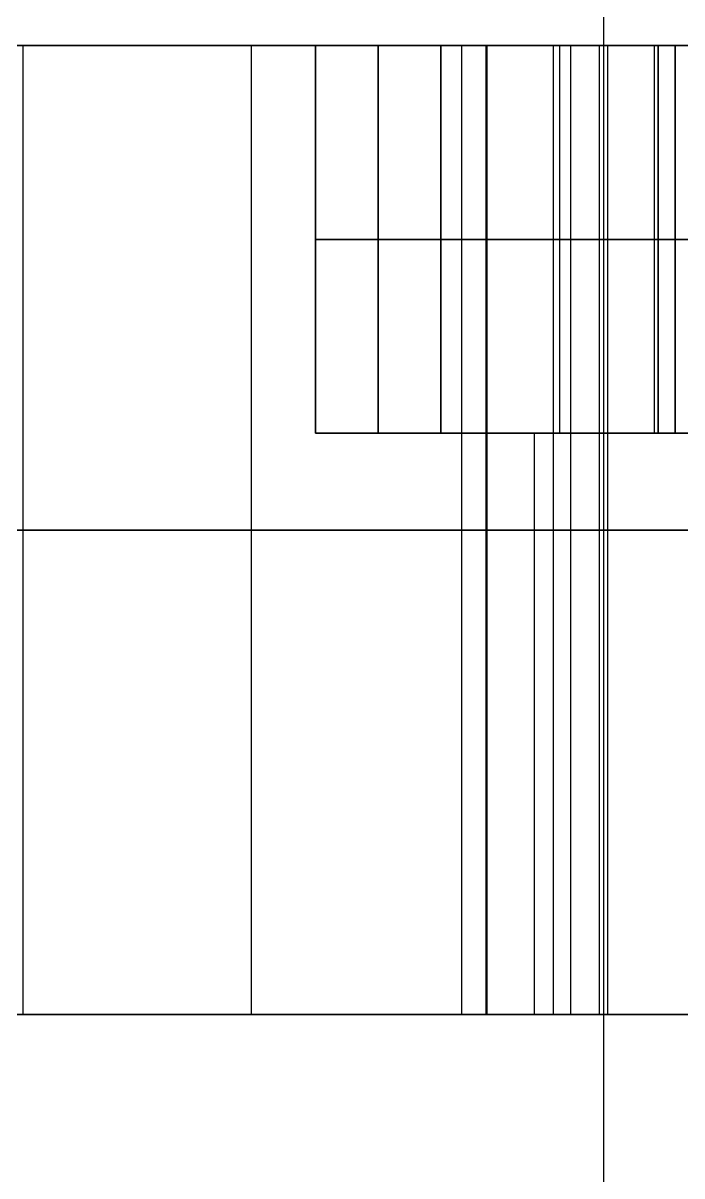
# Model space of a CAD drawing. Header units: millimetres. Extents: x 565 to 905, y -1671 to 168.
# Drawn here: x 594.76 to 604.97, y -48.03 to -30.18 of the extents above; entities that cross this region are included whole.
import ezdxf

# ---------------------------------------------------------------- set-up
doc = ezdxf.new("R2010")
doc.units = ezdxf.units.MM
doc.header["$MEASUREMENT"] = 0
doc.layers.add('V3', color=7, linetype='Continuous', true_color=0x000000)
doc.layers.add('V3 - steel', color=7, linetype='Continuous', true_color=0x191919)

msp = doc.modelspace()

# ---------------------------------------------------------------- linework, layer by layer
at = {"layer": 'V3'}
for p, q in [((575.782, -30.528, 216.758), (600.264, -30.528, 223.318)), ((604.6, -30.528, 232.25), (598.3, -30.528, 255.761)), ((600.264, -36.528, 223.318), (602.679, -36.528, 223.965)), ((604.6, -36.528, 232.25), (605.507, -36.528, 228.864)), ((575.782, -45.528, 216.758), (602.679, -45.528, 223.965)), ((605.507, -45.528, 228.864), (598.3, -45.528, 255.761))]:
    msp.add_line(p, q, dxfattribs=at)
for points, knots in [([(594.763, -30.528, 195.413), (594.756, -30.528, 195.389), (594.749, -30.528, 195.365), (594.741, -30.528, 195.341), (594.438, -30.528, 194.351), (594.031, -30.528, 193.361), (593.5, -30.528, 192.44), (592.401, -30.528, 190.537), (589.932, -30.528, 188.988), (588.309, -30.528, 187.971)], [-75.877204, -75.877204, -75.877204, -75.877204, -75.858155, -75.858155, -75.858155, -75.068488, -75.068488, -75.068488, -74.301403, -74.301403, -74.301403, -74.301403]), ([(601.95, -30.528, 256.513), (601.945, -30.528, 256.537), (601.939, -30.528, 256.562), (601.933, -30.528, 256.586), (601.701, -30.528, 257.596), (601.558, -30.528, 258.656), (601.558, -30.528, 259.719), (601.558, -30.528, 261.916), (602.922, -30.528, 264.493), (603.818, -30.528, 266.184)], [-40.146597, -40.146597, -40.146597, -40.146597, -40.127548, -40.127548, -40.127548, -39.33788, -39.33788, -39.33788, -38.570795, -38.570795, -38.570795, -38.570795]), ([(603.82, -30.528, 183.815), (602.923, -30.528, 185.507), (601.56, -30.528, 188.083), (601.56, -30.528, 190.281), (601.56, -30.528, 191.344), (601.703, -30.528, 192.404), (601.935, -30.528, 193.414), (601.941, -30.528, 193.438), (601.946, -30.528, 193.463), (601.952, -30.528, 193.487)], [-80.007448, -80.007448, -80.007448, -80.007448, -79.240344, -79.240344, -79.240344, -78.450684, -78.450684, -78.450684, -78.431695, -78.431695, -78.431695, -78.431695]), ([(612.324, -30.528, 315.393), (612.299, -30.528, 315.391), (612.274, -30.528, 315.389), (612.25, -30.528, 315.386), (611.218, -30.528, 315.287), (610.149, -30.528, 315.284), (609.094, -30.528, 315.423), (606.916, -30.528, 315.71), (604.539, -30.528, 317.398), (602.979, -30.528, 318.508)], [-75.877204, -75.877204, -75.877204, -75.877204, -75.858155, -75.858155, -75.858155, -75.068488, -75.068488, -75.068488, -74.301403, -74.301403, -74.301403, -74.301403]), ([(602.979, -30.528, 131.49), (604.539, -30.528, 132.6), (606.916, -30.528, 134.288), (609.095, -30.528, 134.575), (610.149, -30.528, 134.714), (611.218, -30.528, 134.711), (612.25, -30.528, 134.612), (612.275, -30.528, 134.61), (612.299, -30.528, 134.607), (612.324, -30.528, 134.605)], [-51.422962, -51.422962, -51.422962, -51.422962, -50.655858, -50.655858, -50.655858, -49.866198, -49.866198, -49.866198, -49.847209, -49.847209, -49.847209, -49.847209]), ([(603.69, -30.528, 323.908), (605.484, -30.528, 324.576), (608.216, -30.528, 325.592), (610.395, -30.528, 325.305), (611.45, -30.528, 325.166), (612.482, -30.528, 324.886), (613.453, -30.528, 324.524), (613.476, -30.528, 324.515), (613.499, -30.528, 324.506), (613.522, -30.528, 324.498)], [-72.861326, -72.861326, -72.861326, -72.861326, -72.094222, -72.094222, -72.094222, -71.304563, -71.304563, -71.304563, -71.285573, -71.285573, -71.285573, -71.285573]), ([(613.523, -30.528, 125.501), (613.5, -30.528, 125.492), (613.476, -30.528, 125.483), (613.453, -30.528, 125.474), (612.482, -30.528, 125.112), (611.45, -30.528, 124.832), (610.396, -30.528, 124.693), (608.217, -30.528, 124.407), (605.484, -30.528, 125.422), (603.69, -30.528, 126.09)], [-54.43884, -54.43884, -54.43884, -54.43884, -54.419791, -54.419791, -54.419791, -53.630123, -53.630123, -53.630123, -52.863038, -52.863038, -52.863038, -52.863038]), ([(594.763, -38.028, 195.413), (594.756, -38.028, 195.389), (594.749, -38.028, 195.365), (594.741, -38.028, 195.341), (594.438, -38.028, 194.351), (594.031, -38.028, 193.361), (593.5, -38.028, 192.44), (592.401, -38.028, 190.537), (589.932, -38.028, 188.988), (588.309, -38.028, 187.971)], [-75.877204, -75.877204, -75.877204, -75.877204, -75.858155, -75.858155, -75.858155, -75.068488, -75.068488, -75.068488, -74.301403, -74.301403, -74.301403, -74.301403]), ([(601.95, -38.028, 256.513), (601.945, -38.028, 256.537), (601.939, -38.028, 256.562), (601.933, -38.028, 256.586), (601.701, -38.028, 257.596), (601.558, -38.028, 258.656), (601.558, -38.028, 259.719), (601.558, -38.028, 261.916), (602.922, -38.028, 264.493), (603.818, -38.028, 266.184)], [-40.146597, -40.146597, -40.146597, -40.146597, -40.127548, -40.127548, -40.127548, -39.33788, -39.33788, -39.33788, -38.570795, -38.570795, -38.570795, -38.570795]), ([(603.82, -38.028, 183.815), (602.923, -38.028, 185.507), (601.56, -38.028, 188.083), (601.56, -38.028, 190.281), (601.56, -38.028, 191.344), (601.703, -38.028, 192.404), (601.935, -38.028, 193.414), (601.941, -38.028, 193.438), (601.946, -38.028, 193.463), (601.952, -38.028, 193.487)], [-80.007448, -80.007448, -80.007448, -80.007448, -79.240344, -79.240344, -79.240344, -78.450684, -78.450684, -78.450684, -78.431695, -78.431695, -78.431695, -78.431695]), ([(612.324, -38.028, 315.393), (612.299, -38.028, 315.391), (612.274, -38.028, 315.389), (612.25, -38.028, 315.386), (611.218, -38.028, 315.287), (610.149, -38.028, 315.284), (609.094, -38.028, 315.423), (606.916, -38.028, 315.71), (604.539, -38.028, 317.398), (602.979, -38.028, 318.508)], [-75.877204, -75.877204, -75.877204, -75.877204, -75.858155, -75.858155, -75.858155, -75.068488, -75.068488, -75.068488, -74.301403, -74.301403, -74.301403, -74.301403]), ([(602.979, -38.028, 131.49), (604.539, -38.028, 132.6), (606.916, -38.028, 134.288), (609.095, -38.028, 134.575), (610.149, -38.028, 134.714), (611.218, -38.028, 134.711), (612.25, -38.028, 134.612), (612.275, -38.028, 134.61), (612.299, -38.028, 134.607), (612.324, -38.028, 134.605)], [-51.422962, -51.422962, -51.422962, -51.422962, -50.655858, -50.655858, -50.655858, -49.866198, -49.866198, -49.866198, -49.847209, -49.847209, -49.847209, -49.847209]), ([(603.69, -38.028, 323.908), (605.484, -38.028, 324.576), (608.216, -38.028, 325.592), (610.395, -38.028, 325.305), (611.45, -38.028, 325.166), (612.482, -38.028, 324.886), (613.453, -38.028, 324.524), (613.476, -38.028, 324.515), (613.499, -38.028, 324.506), (613.522, -38.028, 324.498)], [-72.861326, -72.861326, -72.861326, -72.861326, -72.094222, -72.094222, -72.094222, -71.304563, -71.304563, -71.304563, -71.285573, -71.285573, -71.285573, -71.285573]), ([(613.523, -38.028, 125.501), (613.5, -38.028, 125.492), (613.476, -38.028, 125.483), (613.453, -38.028, 125.474), (612.482, -38.028, 125.112), (611.45, -38.028, 124.832), (610.396, -38.028, 124.693), (608.217, -38.028, 124.407), (605.484, -38.028, 125.422), (603.69, -38.028, 126.09)], [-54.43884, -54.43884, -54.43884, -54.43884, -54.419791, -54.419791, -54.419791, -53.630123, -53.630123, -53.630123, -52.863038, -52.863038, -52.863038, -52.863038]), ([(594.763, -45.528, 195.413), (594.756, -45.528, 195.389), (594.749, -45.528, 195.365), (594.741, -45.528, 195.341), (594.438, -45.528, 194.351), (594.031, -45.528, 193.361), (593.5, -45.528, 192.44), (592.401, -45.528, 190.537), (589.932, -45.528, 188.988), (588.309, -45.528, 187.971)], [-75.877204, -75.877204, -75.877204, -75.877204, -75.858155, -75.858155, -75.858155, -75.068488, -75.068488, -75.068488, -74.301403, -74.301403, -74.301403, -74.301403]), ([(601.95, -45.528, 256.513), (601.945, -45.528, 256.537), (601.939, -45.528, 256.562), (601.933, -45.528, 256.586), (601.701, -45.528, 257.596), (601.558, -45.528, 258.656), (601.558, -45.528, 259.719), (601.558, -45.528, 261.916), (602.922, -45.528, 264.493), (603.818, -45.528, 266.184)], [-40.146597, -40.146597, -40.146597, -40.146597, -40.127548, -40.127548, -40.127548, -39.33788, -39.33788, -39.33788, -38.570795, -38.570795, -38.570795, -38.570795]), ([(603.82, -45.528, 183.815), (602.923, -45.528, 185.507), (601.56, -45.528, 188.083), (601.56, -45.528, 190.281), (601.56, -45.528, 191.344), (601.703, -45.528, 192.404), (601.935, -45.528, 193.414), (601.941, -45.528, 193.438), (601.946, -45.528, 193.463), (601.952, -45.528, 193.487)], [-80.007448, -80.007448, -80.007448, -80.007448, -79.240344, -79.240344, -79.240344, -78.450684, -78.450684, -78.450684, -78.431695, -78.431695, -78.431695, -78.431695]), ([(612.324, -45.528, 315.393), (612.299, -45.528, 315.391), (612.274, -45.528, 315.389), (612.25, -45.528, 315.386), (611.218, -45.528, 315.287), (610.149, -45.528, 315.284), (609.094, -45.528, 315.423), (606.916, -45.528, 315.71), (604.539, -45.528, 317.398), (602.979, -45.528, 318.508)], [-75.877204, -75.877204, -75.877204, -75.877204, -75.858155, -75.858155, -75.858155, -75.068488, -75.068488, -75.068488, -74.301403, -74.301403, -74.301403, -74.301403]), ([(602.979, -45.528, 131.49), (604.539, -45.528, 132.6), (606.916, -45.528, 134.288), (609.095, -45.528, 134.575), (610.149, -45.528, 134.714), (611.218, -45.528, 134.711), (612.25, -45.528, 134.612), (612.275, -45.528, 134.61), (612.299, -45.528, 134.607), (612.324, -45.528, 134.605)], [-51.422962, -51.422962, -51.422962, -51.422962, -50.655858, -50.655858, -50.655858, -49.866198, -49.866198, -49.866198, -49.847209, -49.847209, -49.847209, -49.847209]), ([(603.69, -45.528, 323.908), (605.484, -45.528, 324.576), (608.216, -45.528, 325.592), (610.395, -45.528, 325.305), (611.45, -45.528, 325.166), (612.482, -45.528, 324.886), (613.453, -45.528, 324.524), (613.476, -45.528, 324.515), (613.499, -45.528, 324.506), (613.522, -45.528, 324.498)], [-72.861326, -72.861326, -72.861326, -72.861326, -72.094222, -72.094222, -72.094222, -71.304563, -71.304563, -71.304563, -71.285573, -71.285573, -71.285573, -71.285573]), ([(613.523, -45.528, 125.501), (613.5, -45.528, 125.492), (613.476, -45.528, 125.483), (613.453, -45.528, 125.474), (612.482, -45.528, 125.112), (611.45, -45.528, 124.832), (610.396, -45.528, 124.693), (608.217, -45.528, 124.407), (605.484, -45.528, 125.422), (603.69, -45.528, 126.09)], [-54.43884, -54.43884, -54.43884, -54.43884, -54.419791, -54.419791, -54.419791, -53.630123, -53.630123, -53.630123, -52.863038, -52.863038, -52.863038, -52.863038])]:
    msp.add_open_spline(points, degree=3, knots=knots, dxfattribs=at)
for points, weights in [([(594.761, -30.528, 254.586), (597.077, -30.528, 255.508), (599.484, -30.528, 256.154), (601.95, -30.528, 256.513)], [1, 0.995432816344, 0.995432816344, 1]), ([(601.952, -30.528, 193.487), (599.486, -30.528, 193.846), (597.079, -30.528, 194.491), (594.763, -30.528, 195.413)], [1, 0.995432816344, 0.995432816344, 1]), ([(602.979, -30.528, 318.508), (603.097, -30.528, 320.322), (603.334, -30.528, 322.125), (603.69, -30.528, 323.908)], [1, 0.998547387537, 0.998547387537, 1]), ([(603.69, -30.528, 126.09), (603.335, -30.528, 127.873), (603.097, -30.528, 129.676), (602.979, -30.528, 131.49)], [1, 0.998547387537, 0.998547387537, 1]), ([(603.818, -30.528, 266.184), (605.633, -30.528, 266.304), (607.451, -30.528, 266.305), (609.265, -30.528, 266.185)], [1, 0.998547387537, 0.998547387537, 1]), ([(609.267, -30.528, 183.816), (607.453, -30.528, 183.696), (605.634, -30.528, 183.695), (603.82, -30.528, 183.815)], [1, 0.998547387537, 0.998547387537, 1]), ([(594.761, -38.028, 254.586), (597.077, -38.028, 255.508), (599.484, -38.028, 256.154), (601.95, -38.028, 256.513)], [1, 0.995432816344, 0.995432816344, 1]), ([(601.952, -38.028, 193.487), (599.486, -38.028, 193.846), (597.079, -38.028, 194.491), (594.763, -38.028, 195.413)], [1, 0.995432816344, 0.995432816344, 1]), ([(602.979, -38.028, 318.508), (603.097, -38.028, 320.322), (603.334, -38.028, 322.125), (603.69, -38.028, 323.908)], [1, 0.998547387537, 0.998547387537, 1]), ([(603.69, -38.028, 126.09), (603.335, -38.028, 127.873), (603.097, -38.028, 129.676), (602.979, -38.028, 131.49)], [1, 0.998547387537, 0.998547387537, 1]), ([(603.818, -38.028, 266.184), (605.633, -38.028, 266.304), (607.451, -38.028, 266.305), (609.265, -38.028, 266.185)], [1, 0.998547387537, 0.998547387537, 1]), ([(609.267, -38.028, 183.816), (607.453, -38.028, 183.696), (605.634, -38.028, 183.695), (603.82, -38.028, 183.815)], [1, 0.998547387537, 0.998547387537, 1]), ([(594.761, -45.528, 254.586), (597.077, -45.528, 255.508), (599.484, -45.528, 256.154), (601.95, -45.528, 256.513)], [1, 0.995432816344, 0.995432816344, 1]), ([(601.952, -45.528, 193.487), (599.486, -45.528, 193.846), (597.079, -45.528, 194.491), (594.763, -45.528, 195.413)], [1, 0.995432816344, 0.995432816344, 1]), ([(602.979, -45.528, 318.508), (603.097, -45.528, 320.322), (603.334, -45.528, 322.125), (603.69, -45.528, 323.908)], [1, 0.998547387537, 0.998547387537, 1]), ([(603.69, -45.528, 126.09), (603.335, -45.528, 127.873), (603.097, -45.528, 129.676), (602.979, -45.528, 131.49)], [1, 0.998547387537, 0.998547387537, 1]), ([(603.818, -45.528, 266.184), (605.633, -45.528, 266.304), (607.451, -45.528, 266.305), (609.265, -45.528, 266.185)], [1, 0.998547387537, 0.998547387537, 1]), ([(609.267, -45.528, 183.816), (607.453, -45.528, 183.696), (605.634, -45.528, 183.695), (603.82, -45.528, 183.815)], [1, 0.998547387537, 0.998547387537, 1])]:
    msp.add_rational_spline(points, weights, degree=3, dxfattribs=at)
for points in [[(594.763, -45.528, 195.413), (594.763, -38.028, 195.413), (594.763, -30.528, 195.413)], [(598.299, -45.528, 255.76), (598.299, -38.028, 255.76), (598.299, -30.528, 255.76)], [(598.301, -45.528, 194.239), (598.301, -38.028, 194.239), (598.301, -30.528, 194.239)], [(599.293, -30.528, 226.943), (599.293, -33.528, 226.943), (599.293, -36.528, 226.943)], [(604.6, -30.528, 232.25), (601.946, -30.528, 229.596), (599.293, -30.528, 226.943)], [(599.293, -30.528, 226.943), (600.264, -30.528, 223.318), (601.235, -30.528, 219.693)], [(600.264, -30.528, 223.318), (600.264, -33.528, 223.318), (600.264, -36.528, 223.318)], [(601.235, -30.528, 219.693), (601.235, -33.528, 219.693), (601.235, -36.528, 219.693)], [(601.235, -30.528, 219.693), (604.86, -30.528, 218.721), (608.485, -30.528, 217.75)], [(601.558, -45.528, 259.719), (601.558, -38.028, 259.719), (601.558, -30.528, 259.719)], [(601.56, -45.528, 190.281), (601.56, -38.028, 190.281), (601.56, -30.528, 190.281)], [(601.933, -45.528, 256.586), (601.933, -38.028, 256.586), (601.933, -30.528, 256.586)], [(601.935, -45.528, 193.414), (601.935, -38.028, 193.414), (601.935, -30.528, 193.414)], [(601.946, -30.528, 229.596), (601.946, -33.528, 229.596), (601.946, -36.528, 229.596)], [(601.95, -45.528, 256.513), (601.95, -38.028, 256.513), (601.95, -30.528, 256.513)], [(601.952, -45.528, 193.487), (601.952, -38.028, 193.487), (601.952, -30.528, 193.487)], [(602.979, -45.528, 318.508), (602.979, -38.028, 318.508), (602.979, -30.528, 318.508)], [(602.979, -45.528, 131.49), (602.979, -38.028, 131.49), (602.979, -30.528, 131.49)], [(603.245, -45.528, 321.22), (603.245, -38.028, 321.22), (603.245, -30.528, 321.22)], [(603.246, -45.528, 128.778), (603.246, -38.028, 128.778), (603.246, -30.528, 128.778)], [(603.69, -45.528, 323.908), (603.69, -38.028, 323.908), (603.69, -30.528, 323.908)], [(603.69, -45.528, 126.09), (603.69, -38.028, 126.09), (603.69, -30.528, 126.09)], [(603.818, -45.528, 266.184), (603.818, -38.028, 266.184), (603.818, -30.528, 266.184)], [(603.82, -45.528, 183.815), (603.82, -38.028, 183.815), (603.82, -30.528, 183.815)], [(611.85, -30.528, 230.307), (608.225, -30.528, 231.279), (604.6, -30.528, 232.25)], [(604.6, -30.528, 232.25), (604.6, -33.528, 232.25), (604.6, -36.528, 232.25)], [(604.86, -30.528, 218.721), (604.86, -33.528, 218.721), (604.86, -36.528, 218.721)], [(599.293, -33.528, 226.943), (600.264, -33.528, 223.318), (601.235, -33.528, 219.693)], [(604.6, -33.528, 232.25), (601.946, -33.528, 229.596), (599.293, -33.528, 226.943)], [(601.235, -33.528, 219.693), (604.86, -33.528, 218.721), (608.485, -33.528, 217.75)], [(611.85, -33.528, 230.307), (608.225, -33.528, 231.279), (604.6, -33.528, 232.25)], [(599.293, -36.528, 226.943), (600.264, -36.528, 223.318), (601.235, -36.528, 219.693)], [(604.6, -36.528, 232.25), (601.946, -36.528, 229.596), (599.293, -36.528, 226.943)], [(601.235, -36.528, 219.693), (604.86, -36.528, 218.721), (608.485, -36.528, 217.75)], [(602.679, -36.528, 223.965), (602.679, -41.028, 223.965), (602.679, -45.528, 223.965)], [(611.85, -36.528, 230.307), (608.225, -36.528, 231.279), (604.6, -36.528, 232.25)], [(582, -38.028), (735, -38.028), (888, -38.028)], [(582, -38.028, 15), (735, -38.028, 15), (888, -38.028, 15)], [(582, -38.028, 15), (735, -38.028, 15), (888, -38.028, 15)], [(582, -38.028, 30), (735, -38.028, 30), (888, -38.028, 30)]]:
    msp.add_open_spline(points, degree=2, dxfattribs=at)
for points in [[(607.578, -36.528, 221.136), (611.442, -36.528, 222.172), (610.406, -36.528, 226.035), (609.371, -36.528, 229.899), (605.507, -36.528, 228.864), (601.644, -36.528, 227.828), (602.679, -36.528, 223.965), (603.714, -36.528, 220.101), (607.578, -36.528, 221.136)], [(607.578, -45.528, 221.136), (611.442, -45.528, 222.172), (610.406, -45.528, 226.035), (609.371, -45.528, 229.899), (605.507, -45.528, 228.864), (601.644, -45.528, 227.828), (602.679, -45.528, 223.965), (603.714, -45.528, 220.101), (607.578, -45.528, 221.136)]]:
    msp.add_rational_spline(points, [1, 0.707106781187, 1, 0.707106781187, 1, 0.707106781187, 1, 0.707106781187, 1], degree=2, knots=[0, 0, 0, 6.283185, 6.283185, 12.566371, 12.566371, 18.849556, 18.849556, 25.132741, 25.132741, 25.132741], dxfattribs=at)
at = {"layer": 'V3 - steel'}
for p, q in [((602.679, -30.528, 223.965), (600.264, -30.528, 223.318)), ((604.6, -30.528, 232.25), (605.507, -30.528, 228.864)), ((602.679, -36.528, 223.965), (600.264, -36.528, 223.318)), ((604.6, -36.528, 232.25), (605.507, -36.528, 228.864))]:
    msp.add_line(p, q, dxfattribs=at)
for points in [[(603.757, -93.028, 222.129), (603.757, -53.028, 222.129), (603.757, -13.028, 222.129)], [(603.757, -93.028, 227.786), (603.757, -53.028, 227.786), (603.757, -13.028, 227.786)], [(599.293, -36.528, 226.943), (599.293, -33.528, 226.943), (599.293, -30.528, 226.943)], [(601.235, -30.528, 219.693), (600.264, -30.528, 223.318), (599.293, -30.528, 226.943)], [(599.293, -30.528, 226.943), (601.946, -30.528, 229.596), (604.6, -30.528, 232.25)], [(600.264, -36.528, 223.318), (600.264, -33.528, 223.318), (600.264, -30.528, 223.318)], [(601.235, -36.528, 219.693), (601.235, -33.528, 219.693), (601.235, -30.528, 219.693)], [(608.485, -30.528, 217.75), (604.86, -30.528, 218.721), (601.235, -30.528, 219.693)], [(601.946, -36.528, 229.596), (601.946, -33.528, 229.596), (601.946, -30.528, 229.596)], [(603.078, -36.528, 227), (603.078, -33.528, 227), (603.078, -30.528, 227)], [(604.543, -36.528, 221.536), (604.543, -33.528, 221.536), (604.543, -30.528, 221.536)], [(604.6, -36.528, 232.25), (604.6, -33.528, 232.25), (604.6, -30.528, 232.25)], [(604.6, -30.528, 232.25), (608.225, -30.528, 231.279), (611.85, -30.528, 230.307)], [(604.86, -36.528, 218.721), (604.86, -33.528, 218.721), (604.86, -30.528, 218.721)], [(601.235, -33.528, 219.693), (600.264, -33.528, 223.318), (599.293, -33.528, 226.943)], [(599.293, -33.528, 226.943), (601.946, -33.528, 229.596), (604.6, -33.528, 232.25)], [(608.485, -33.528, 217.75), (604.86, -33.528, 218.721), (601.235, -33.528, 219.693)], [(604.6, -33.528, 232.25), (608.225, -33.528, 231.279), (611.85, -33.528, 230.307)], [(601.235, -36.528, 219.693), (600.264, -36.528, 223.318), (599.293, -36.528, 226.943)], [(599.293, -36.528, 226.943), (601.946, -36.528, 229.596), (604.6, -36.528, 232.25)], [(608.485, -36.528, 217.75), (604.86, -36.528, 218.721), (601.235, -36.528, 219.693)], [(604.6, -36.528, 232.25), (608.225, -36.528, 231.279), (611.85, -36.528, 230.307)]]:
    msp.add_open_spline(points, degree=2, dxfattribs=at)
for points in [[(610.007, -30.528, 223), (612.007, -30.528, 226.464), (608.543, -30.528, 228.464), (605.078, -30.528, 230.464), (603.078, -30.528, 227), (601.078, -30.528, 223.536), (604.543, -30.528, 221.536), (608.007, -30.528, 219.536), (610.007, -30.528, 223)], [(610.007, -36.528, 223), (612.007, -36.528, 226.464), (608.543, -36.528, 228.464), (605.078, -36.528, 230.464), (603.078, -36.528, 227), (601.078, -36.528, 223.536), (604.543, -36.528, 221.536), (608.007, -36.528, 219.536), (610.007, -36.528, 223)]]:
    msp.add_rational_spline(points, [1, 0.707106781187, 1, 0.707106781187, 1, 0.707106781187, 1, 0.707106781187, 1], degree=2, knots=[-25.132741, -25.132741, -25.132741, -18.849556, -18.849556, -12.566371, -12.566371, -6.283185, -6.283185, 0, 0, 0], dxfattribs=at)

doc.saveas('drawing.dxf')
